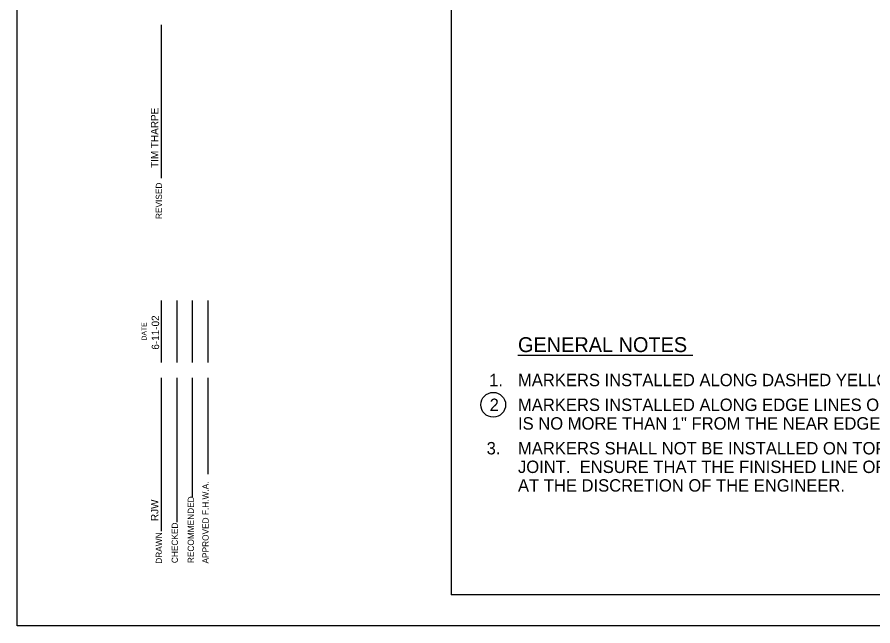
# Model space of a CAD drawing. Extents: x 1000 to 1036.3, y 1000 to 1022.
# Drawn here: x 1000 to 1013.81, y 1000 to 1009.82 of the extents above; entities that cross this region are included whole.
import ezdxf

# ---------------------------------------------------------------- set-up
doc = ezdxf.new("R2010")
doc.units = 0
doc.layers.add('Level 1', color=7, linetype='Continuous')
doc.layers.add('Level 10', color=7, linetype='Continuous')

msp = doc.modelspace()

# ---------------------------------------------------------------- linework, layer by layer
at = {"layer": 'Level 1'}
msp.add_line((1008.08, 1004.365), (1010.903, 1004.365), dxfattribs=at)
msp.add_circle((1007.68, 1003.565), 0.2, dxfattribs=at)
at = {"layer": 'Level 10'}
for p, q in [((1000, 1000), (1000, 1022)), ((1007, 1021.5), (1007, 1000.5)), ((1002.331, 1007.222), (1002.331, 1009.692)), ((1002.331, 1004.248), (1002.331, 1005.248)), ((1002.581, 1004.248), (1002.581, 1005.248)), ((1002.831, 1004.248), (1002.831, 1005.248)), ((1003.081, 1004.248), (1003.081, 1005.248)), ((1002.331, 1001.528), (1002.331, 1003.998)), ((1002.581, 1001.673), (1002.581, 1003.998)), ((1002.831, 1002.081), (1002.831, 1003.998)), ((1003.081, 1002.448), (1003.081, 1003.998)), ((1035.5, 1000.5), (1007, 1000.5)), ((1036, 1000), (1000, 1000))]:
    msp.add_line(p, q, dxfattribs=at)

# ---------------------------------------------------------------- texts
at = {"layer": 'Level 1'}
for s, p in [('TIM THARPE', (1002.279, 1007.384)), ('6-11-02', (1002.291, 1004.454)), ('RJW', (1002.279, 1001.69))]:
    msp.add_text(s, height=0.12, rotation=90, dxfattribs=at).set_placement(p)
for s, height, p in [('GENERAL NOTES', 0.24, (1008.08, 1004.415)), ('1.', 0.2, (1007.615, 1003.865)), ('MARKERS INSTALLED ALONG DASHED YELLOW CENTERLINES SHALL BE PLACED BETWEEN AND IN LINE WITH THE SKIPS.', 0.2, (1008.08, 1003.865)), ('2', 0.2, (1007.623, 1003.465)), ('MARKERS INSTALLED ALONG EDGE LINES OR CHANNELIZING LINES SHALL BE PLACED SO THAT THE NEAR EDGE OF THE CASTING ', 0.2, (1008.08, 1003.465)), ('IS NO MORE THAN 1" FROM THE NEAR EDGE OF THE LINE.', 0.2, (1008.08, 1003.165)), ('3.', 0.2, (1007.574, 1002.765)), ('MARKERS SHALL NOT BE INSTALLED ON TOP OF THE PAVEMENT JOINT.  OFFSET MARKERS A MINIMUM OF 2" FROM THE PAVEMENT', 0.2, (1008.08, 1002.765)), ('JOINT.  ENSURE THAT THE FINISHED LINE OF MARKERS IS STRAIGHT WITH MINIMAL LATERAL DEVIATION.  MARKERS MAY BE ELIMINATED', 0.2, (1008.08, 1002.465)), ('AT THE DISCRETION OF THE ENGINEER.', 0.2, (1008.08, 1002.165))]:
    msp.add_text(s, height=height, dxfattribs=at).set_placement(p)
at = {"layer": 'Level 10'}
for s, height, p in [('REVISED', 0.1, (1002.337, 1006.561)), ('DATE', 0.08, (1002.088, 1004.602)), ('APPROVED F.H.W.A.', 0.1, (1003.089, 1001.006)), ('RECOMMENDED', 0.1, (1002.852, 1001.012)), ('CHECKED', 0.1, (1002.593, 1001.012)), ('DRAWN', 0.1, (1002.337, 1001.002))]:
    msp.add_text(s, height=height, rotation=90, dxfattribs=at).set_placement(p)

doc.saveas('drawing.dxf')
